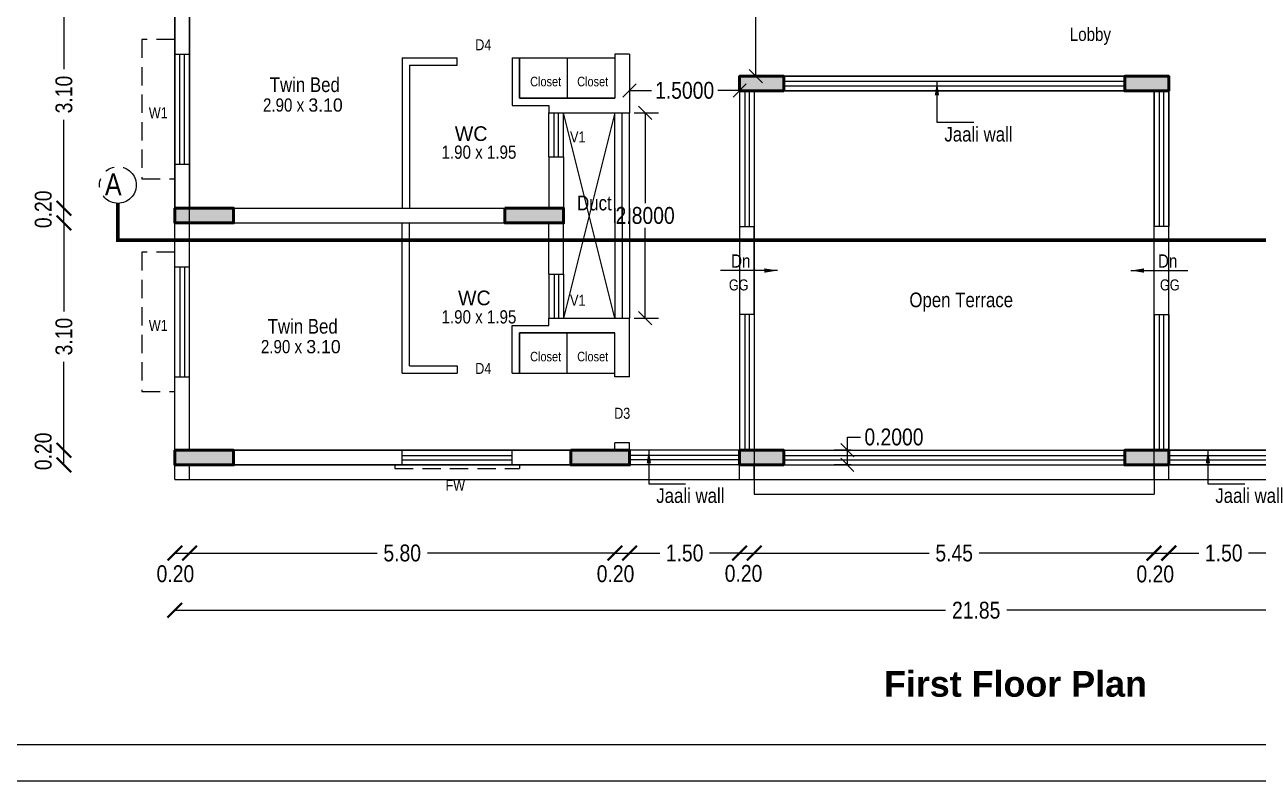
# Model space of a CAD drawing. Header units: metres. Extents: x -488 to 19274, y 1106 to 2071.
# Drawn here: x 19117.45 to 19134.27, y 1106.44 to 1116.76 of the extents above; entities that cross this region are included whole.
import ezdxf

# ---------------------------------------------------------------- set-up
doc = ezdxf.new("R2010")
doc.units = ezdxf.units.M
doc.header["$MEASUREMENT"] = 0
doc.linetypes.add('HIDDEN', pattern=[0.375, 0.25, -0.125])
doc.linetypes.add('PHANTOM2', pattern=[1.25, 0.625, -0.125, 0.125, -0.125, 0.125, -0.125])
for name, color, linetype in [('0 @ 1 (2)', 7, 'Continuous'), ('BLK_1_FLR_1_BLT_UP_AREA', 17, 'Continuous'), ('BLK_1_FLR_1_CARPET_AREA', 17, 'Continuous'), ('BLK_1_FLR_1_REGULAR_ROOM_0', 117, 'Continuous'), ('WALL', 251, 'Continuous')]:
    doc.layers.add(name, color=color, linetype=linetype)
for name, color, linetype, lineweight in [('COL', 1, 'Continuous', 50), ('Hatch', 8, 'Continuous', 5), ('Joinery', 5, 'Continuous', 9), ('LOCATION_PLAN', 7, 'Continuous', 0), ('Railing', 10, 'Continuous', 13), ('Slab', 8, 'Continuous', 9)]:
    doc.layers.add(name, color=color, linetype=linetype, lineweight=lineweight)
doc.layers.add('DA-Furnitures', color=24, linetype='Continuous', lineweight=13, plot=False)
doc.styles.add('CODE', font='swissc.ttf', dxfattribs={"height": 0.25})
doc.styles.get("Standard").update_dxf_attribs({"font": 'swissc.ttf', "height": 0.23})
doc.dimstyles.new('OUTER', dxfattribs={"dimscale": 0, "dimtxt": 0.3, "dimasz": 0.18, "dimexe": 0.18, "dimexo": 0.0625, "dimgap": 0.09, "dimtad": 0, "dimzin": 0, "dimdsep": 46, "dimtxsty": 'CODE', "dimcen": 0.09, "dimse1": 1, "dimse2": 1, "dimclrd": 8, "dimclrt": 1, "dimadec": 0, "dimazin": 0, "dimtfac": 1, "dimtofl": 0, "dimtmove": 0, "dimatfit": 3, "dimfxl": 0, "dimtolj": 1, "dimtzin": 0, "dimarcsym": 0})
doc.dimstyles.get("Standard").update_dxf_attribs({"dimtxt": 1, "dimasz": 0.18, "dimexe": 0.18, "dimexo": 0.0625, "dimgap": 0.09, "dimtad": 0, "dimtih": 1, "dimtoh": 1, "dimdec": 4, "dimzin": 0, "dimdsep": 46, "dimtxsty": 'Standard', "dimcen": 0.09, "dimadec": 0, "dimazin": 0, "dimtfac": 1, "dimtdec": 4, "dimtofl": 0, "dimtmove": 0, "dimatfit": 3, "dimfxl": 0, "dimtolj": 1, "dimtzin": 0, "dimarcsym": 0})

# ---------------------------------------------------------------- blocks, each defined once
blk = doc.blocks.new('_OBLIQUE')
at = {"color": 0, "linetype": 'ByBlock'}
blk.add_line((-0.5, -0.5), (0.5, 0.5), dxfattribs=at)
blk = doc.blocks.new('*D187')
at = {"lineweight": -2}
for p, q in [((19125.763, 1115.554), (19126.092, 1115.554)), ((19125.912, 1115.554), (19125.912, 1114.322)), ((19125.912, 1112.754), (19125.912, 1113.986)), ((19125.763, 1112.754), (19126.092, 1112.754))]:
    blk.add_line(p, q, dxfattribs=at)
at = {"layer": 'Defpoints', "color": 0}
for p in [(19125.7, 1115.554), (19125.7, 1112.754), (19125.912, 1112.754)]:
    blk.add_point(p, dxfattribs=at)
at = {"lineweight": -2, "xscale": 0.18, "yscale": 0.18, "zscale": 0.18}
for p, rotation in [((19125.912, 1115.554), 90), ((19125.912, 1112.754), 270)]:
    blk.add_blockref('_OBLIQUE', p, dxfattribs=dict(at, rotation=rotation))
at = {"insert": (19125.912, 1114.154), "char_height": 0.23, "attachment_point": 5}
blk.add_mtext('\\A1;2.8000', dxfattribs=at)
blk = doc.blocks.new('*D188')
at = {"lineweight": -2}
for p, q in [((19125.7, 1115.992), (19125.7, 1115.68)), ((19127.2, 1115.992), (19127.2, 1115.68)), ((19125.7, 1115.86), (19126, 1115.86)), ((19127.2, 1115.86), (19126.901, 1115.86))]:
    blk.add_line(p, q, dxfattribs=at)
at = {"layer": 'Defpoints', "color": 0}
for p in [(19125.7, 1116.054), (19127.2, 1116.054), (19125.7, 1115.86)]:
    blk.add_point(p, dxfattribs=at)
at = {"lineweight": -2, "xscale": 0.18, "yscale": 0.18, "zscale": 0.18, "rotation": 180}
blk.add_blockref('_OBLIQUE', (19125.7, 1115.86), dxfattribs=at)
at = {"lineweight": -2, "xscale": 0.18, "yscale": 0.18, "zscale": 0.18}
blk.add_blockref('_OBLIQUE', (19127.2, 1115.86), dxfattribs=at)
at = {"insert": (19126.45, 1115.86), "char_height": 0.23, "attachment_point": 5}
blk.add_mtext('\\A1;1.5000', dxfattribs=at)
blk = doc.blocks.new('*D264')
at = {"lineweight": -2}
for p, q in [((19128.669, 1110.954), (19128.669, 1111.134)), ((19128.669, 1111.134), (19128.849, 1111.134)), ((19128.719, 1110.954), (19128.489, 1110.954)), ((19128.669, 1110.754), (19128.669, 1110.954)), ((19128.719, 1110.754), (19128.489, 1110.754))]:
    blk.add_line(p, q, dxfattribs=at)
at = {"layer": 'Defpoints', "color": 0}
for p in [(19128.669, 1110.954), (19128.781, 1110.954), (19128.781, 1110.754)]:
    blk.add_point(p, dxfattribs=at)
at = {"lineweight": -2, "xscale": 0.18, "yscale": 0.18, "zscale": 0.18}
for p, rotation in [((19128.669, 1110.954), 90), ((19128.669, 1110.754), 270)]:
    blk.add_blockref('_OBLIQUE', p, dxfattribs=dict(at, rotation=rotation))
at = {"insert": (19129.304, 1111.134), "char_height": 0.23, "attachment_point": 5}
blk.add_mtext('\\A1;0.2000', dxfattribs=at)
blk = doc.blocks.new('*D265')
at = {"lineweight": -2}
for p, q in [((19128.123, 1118.054), (19127.24, 1118.054)), ((19127.42, 1118.054), (19127.42, 1117.222)), ((19127.42, 1116.054), (19127.42, 1116.886)), ((19127.297, 1116.054), (19127.6, 1116.054))]:
    blk.add_line(p, q, dxfattribs=at)
at = {"layer": 'Defpoints', "color": 0}
for p in [(19127.42, 1118.054), (19128.185, 1118.054), (19127.234, 1116.054)]:
    blk.add_point(p, dxfattribs=at)
at = {"lineweight": -2, "xscale": 0.18, "yscale": 0.18, "zscale": 0.18}
for p, rotation in [((19127.42, 1118.054), 90), ((19127.42, 1116.054), 270)]:
    blk.add_blockref('_OBLIQUE', p, dxfattribs=dict(at, rotation=rotation))
at = {"insert": (19127.42, 1117.054), "char_height": 0.23, "attachment_point": 5}
blk.add_mtext('\\A1;2.0000', dxfattribs=at)
blk = doc.blocks.new('zw$3395')
at = {"layer": 'Hatch'}
h = blk.add_hatch(color=256, dxfattribs=at)
h.dxf.hatch_style = 1
h.paths.add_polyline_path([(15.05, 12.675), (15.05, 11.475), (15.25, 11.475), (15.25, 12.675)])
h.paths.add_polyline_path([(21.65, 12.661), (21.65, 11.461), (21.85, 11.461), (21.85, 12.661)])
h.paths.add_polyline_path([(15.05, 8.5), (15.05, 7.3), (15.25, 7.3), (15.25, 8.5)])
h.paths.add_polyline_path([(21.65, 8.5), (21.65, 7.3), (21.85, 7.3), (21.85, 8.5)])
h.paths.add_polyline_path([(15.05, 4.675), (15.05, 3.475), (15.25, 3.475), (15.25, 4.675)])
h.paths.add_polyline_path([(21.65, 4.675), (21.65, 3.475), (21.85, 3.475), (21.85, 4.675)])
h.paths.add_polyline_path([(0, 3.5), (0, 3.3), (0.8, 3.3), (0.8, 3.5)])
h.paths.add_polyline_path([(4.5, 3.5), (4.5, 3.3), (5.3, 3.3), (5.3, 3.5)])
h.paths.add_polyline_path([(15.05, 16.5), (15.05, 16.3), (15.85, 16.3), (15.85, 16.5)])
h.paths.add_polyline_path([(0, 0.2), (0, 0), (0.8, 0), (0.8, 0.2)])
h.paths.add_polyline_path([(5.4, 0.2), (5.4, 0), (6.2, 0), (6.2, 0.2)])
h.paths.add_polyline_path([(0, 6.8), (0, 6.6), (0.8, 6.6), (0.8, 6.8)])
h.paths.add_polyline_path([(5.4, 6.8), (5.4, 6.6), (6.2, 6.6), (6.2, 6.8)])
h.paths.add_polyline_path([(21.05, 16.5), (21.05, 16.3), (21.85, 16.3), (21.85, 16.5)])
h.paths.add_polyline_path([(13.35, 12.1), (13.35, 12.9), (13.55, 12.9), (13.55, 12.1)])
h.paths.add_polyline_path([(4.5, 9.8), (4.5, 10), (5.3, 10), (5.3, 9.8)])
h.paths.add_polyline_path([(0, 10), (0, 9.8), (0.8, 9.8), (0.8, 10)])
h.paths.add_polyline_path([(13.35, 7.3), (13.35, 8.1), (13.55, 8.1), (13.55, 7.3)])
h.paths.add_polyline_path([(15.05, 0.2), (15.05, 0), (15.85, 0), (15.85, 0.2)])
h.paths.add_polyline_path([(21.05, 0.2), (21.05, 0), (21.85, 0), (21.85, 0.2)])
h.paths.add_polyline_path([(7.7, 5.1), (7.7, 5.3), (8.3, 5.3), (8.3, 5.1)])
h.paths.add_polyline_path([(7.7, 7.5), (7.7, 7.3), (8.3, 7.3), (8.3, 7.5)])
h.paths.add_polyline_path([(7.7, 10), (7.7, 10.2), (8.3, 10.2), (8.3, 10)])
h.paths.add_polyline_path([(10.15, 7.3), (10.15, 7.9), (10.35, 7.9), (10.35, 7.3)])
h.paths.add_polyline_path([(7.7, 0), (7.7, 0.2), (8.3, 0.2), (8.3, 0)])
h.paths.add_polyline_path([(3.1, 13.3), (3.1, 13.1), (3.7, 13.1), (3.7, 13.3)])
h.paths.add_polyline_path([(0, 13.1), (0, 13.3), (0.6, 13.3), (0.6, 13.1)])
h.paths.add_polyline_path([(5.6, 13.1), (5.6, 13.3), (6.2, 13.3), (6.2, 13.1)])
h.paths.add_polyline_path([(10.15, 10.2), (10.15, 9.6), (10.35, 9.6), (10.35, 10.2)])
h.paths.add_polyline_path([(7.7, 12.7), (7.7, 12.9), (8.3, 12.9), (8.3, 12.7)])
h.paths.add_polyline_path([(10.15, 12.3), (10.15, 12.9), (10.35, 12.9), (10.35, 12.3)])
h.paths.add_polyline_path([(12.95, 5.3), (12.95, 5.1), (13.55, 5.1), (13.55, 5.3)])
h.paths.add_polyline_path([(7.7, 16.3), (7.7, 16.5), (8.3, 16.5), (8.3, 16.3)])
h.paths.add_polyline_path([(9.75, 16.3), (9.75, 16.5), (10.35, 16.5), (10.35, 16.3)])
h.paths.add_polyline_path([(3.1, 16.3), (3.1, 16.5), (3.7, 16.5), (3.7, 16.3)])
h.paths.add_polyline_path([(0, 16.3), (0, 16.5), (0.6, 16.5), (0.6, 16.3)])
h.paths.add_polyline_path([(12.95, 16.3), (12.95, 16.5), (13.55, 16.5), (13.55, 16.3)])
h.paths.add_polyline_path([(12.95, 0), (12.95, 0.2), (13.55, 0.2), (13.55, 0)])
at = {"layer": 'COL'}
for points in [[(8.3, 5.1), (7.7, 5.1), (7.7, 5.3), (8.3, 5.3)], [(13.55, 5.1), (12.95, 5.1), (12.95, 5.3), (13.55, 5.3)], [(0, 3.5), (0.8, 3.5), (0.8, 3.3), (0, 3.3)], [(4.5, 3.5), (5.3, 3.5), (5.3, 3.3), (4.5, 3.3)], [(0, 0.2), (0.8, 0.2), (0.8, 0), (0, 0)], [(5.4, 0.2), (6.2, 0.2), (6.2, 0), (5.4, 0)], [(8.3, 0), (7.7, 0), (7.7, 0.2), (8.3, 0.2)], [(13.55, 0), (12.95, 0), (12.95, 0.2), (13.55, 0.2)]]:
    blk.add_lwpolyline(points, close=True, dxfattribs=at)
blk = doc.blocks.new('_ArchTick')
at = {"const_width": 0.15}
blk.add_lwpolyline([(-0.5, -0.5), (0.5, 0.5)], dxfattribs=at)
blk = doc.blocks.new('*D323')
at = {"lineweight": -2}
for p, q in [((19119.7, 1109.552), (19122.257, 1109.552)), ((19125.5, 1109.552), (19122.944, 1109.552))]:
    blk.add_line(p, q, dxfattribs=at)
at = {"layer": 'Defpoints', "color": 0}
for p in [(19119.7, 1110.954), (19125.5, 1110.954), (19125.5, 1109.552)]:
    blk.add_point(p, dxfattribs=at)
at = {"lineweight": -2, "xscale": 0.2, "yscale": 0.2, "zscale": 0.2}
for p, rotation in [((19119.7, 1109.552), 179.9999999998697), ((19125.5, 1109.552), 359.9999999998697)]:
    blk.add_blockref('_ArchTick', p, dxfattribs=dict(at, rotation=rotation))
at = {"insert": (19122.6, 1109.552), "char_height": 0.23, "attachment_point": 5}
blk.add_mtext('\\A1;5.80', dxfattribs=at)
blk = doc.blocks.new('*D324')
at = {"lineweight": -2}
blk.add_line((19125.5, 1109.552), (19125.7, 1109.552), dxfattribs=at)
at = {"layer": 'Defpoints', "color": 0}
for p in [(19125.5, 1110.954), (19125.7, 1110.954), (19125.7, 1109.552)]:
    blk.add_point(p, dxfattribs=at)
at = {"lineweight": -2, "xscale": 0.2, "yscale": 0.2, "zscale": 0.2}
for p, rotation in [((19125.5, 1109.552), 179.9999999998697), ((19125.7, 1109.552), 359.9999999998697)]:
    blk.add_blockref('_ArchTick', p, dxfattribs=dict(at, rotation=rotation))
at = {"insert": (19125.508, 1109.269), "char_height": 0.23, "attachment_point": 5}
blk.add_mtext('\\A1;0.20', dxfattribs=at)
blk = doc.blocks.new('*D325')
at = {"lineweight": -2}
for p, q in [((19125.7, 1109.552), (19126.112, 1109.552)), ((19127.2, 1109.552), (19126.789, 1109.552))]:
    blk.add_line(p, q, dxfattribs=at)
at = {"layer": 'Defpoints', "color": 0}
for p in [(19125.7, 1110.954), (19127.2, 1110.954), (19127.2, 1109.552)]:
    blk.add_point(p, dxfattribs=at)
at = {"lineweight": -2, "xscale": 0.2, "yscale": 0.2, "zscale": 0.2}
for p, rotation in [((19125.7, 1109.552), 179.9999999998697), ((19127.2, 1109.552), 359.9999999998697)]:
    blk.add_blockref('_ArchTick', p, dxfattribs=dict(at, rotation=rotation))
at = {"insert": (19126.45, 1109.552), "char_height": 0.23, "attachment_point": 5}
blk.add_mtext('\\A1;1.50', dxfattribs=at)
blk = doc.blocks.new('*D326')
at = {"lineweight": -2}
blk.add_line((19127.2, 1109.552), (19127.4, 1109.552), dxfattribs=at)
at = {"layer": 'Defpoints', "color": 0}
for p in [(19127.2, 1110.954), (19127.4, 1110.954), (19127.4, 1109.552)]:
    blk.add_point(p, dxfattribs=at)
at = {"lineweight": -2, "xscale": 0.2, "yscale": 0.2, "zscale": 0.2}
for p, rotation in [((19127.2, 1109.552), 179.9999999998697), ((19127.4, 1109.552), 359.9999999998697)]:
    blk.add_blockref('_ArchTick', p, dxfattribs=dict(at, rotation=rotation))
at = {"insert": (19127.253, 1109.274), "char_height": 0.23, "attachment_point": 5}
blk.add_mtext('\\A1;0.20', dxfattribs=at)
blk = doc.blocks.new('*D327')
at = {"lineweight": -2}
for p, q in [((19127.4, 1109.552), (19129.783, 1109.552)), ((19132.85, 1109.552), (19130.467, 1109.552))]:
    blk.add_line(p, q, dxfattribs=at)
at = {"layer": 'Defpoints', "color": 0}
for p in [(19127.4, 1110.954), (19132.85, 1110.954), (19132.85, 1109.552)]:
    blk.add_point(p, dxfattribs=at)
at = {"lineweight": -2, "xscale": 0.2, "yscale": 0.2, "zscale": 0.2}
for p, rotation in [((19127.4, 1109.552), 179.9999999998697), ((19132.85, 1109.552), 359.9999999998697)]:
    blk.add_blockref('_ArchTick', p, dxfattribs=dict(at, rotation=rotation))
at = {"insert": (19130.125, 1109.552), "char_height": 0.23, "attachment_point": 5}
blk.add_mtext('\\A1;5.45', dxfattribs=at)
blk = doc.blocks.new('*D328')
at = {"lineweight": -2}
blk.add_line((19132.85, 1109.552), (19133.05, 1109.552), dxfattribs=at)
at = {"layer": 'Defpoints', "color": 0}
for p in [(19132.85, 1110.954), (19133.05, 1110.954), (19133.05, 1109.552)]:
    blk.add_point(p, dxfattribs=at)
at = {"lineweight": -2, "xscale": 0.2, "yscale": 0.2, "zscale": 0.2}
for p, rotation in [((19132.85, 1109.552), 179.9999999998697), ((19133.05, 1109.552), 359.9999999998697)]:
    blk.add_blockref('_ArchTick', p, dxfattribs=dict(at, rotation=rotation))
at = {"insert": (19132.866, 1109.266), "char_height": 0.23, "attachment_point": 5}
blk.add_mtext('\\A1;0.20', dxfattribs=at)
blk = doc.blocks.new('*D329')
at = {"lineweight": -2}
for p, q in [((19133.05, 1109.552), (19133.462, 1109.552)), ((19134.55, 1109.552), (19134.139, 1109.552))]:
    blk.add_line(p, q, dxfattribs=at)
at = {"layer": 'Defpoints', "color": 0}
for p in [(19133.05, 1110.954), (19134.55, 1110.954), (19134.55, 1109.552)]:
    blk.add_point(p, dxfattribs=at)
at = {"lineweight": -2, "xscale": 0.2, "yscale": 0.2, "zscale": 0.2}
for p, rotation in [((19133.05, 1109.552), 179.9999999998697), ((19134.55, 1109.552), 359.9999999998697)]:
    blk.add_blockref('_ArchTick', p, dxfattribs=dict(at, rotation=rotation))
at = {"insert": (19133.8, 1109.552), "char_height": 0.23, "attachment_point": 5}
blk.add_mtext('\\A1;1.50', dxfattribs=at)
blk = doc.blocks.new('*D333')
at = {"lineweight": -2}
blk.add_line((19119.5, 1109.552), (19119.7, 1109.552), dxfattribs=at)
at = {"layer": 'Defpoints', "color": 0}
for p in [(19119.5, 1110.954), (19119.7, 1110.954), (19119.7, 1109.552)]:
    blk.add_point(p, dxfattribs=at)
at = {"lineweight": -2, "xscale": 0.2, "yscale": 0.2, "zscale": 0.2}
for p, rotation in [((19119.5, 1109.552), 179.9999999998697), ((19119.7, 1109.552), 359.9999999998697)]:
    blk.add_blockref('_ArchTick', p, dxfattribs=dict(at, rotation=rotation))
at = {"insert": (19119.508, 1109.269), "char_height": 0.23, "attachment_point": 5}
blk.add_mtext('\\A1;0.20', dxfattribs=at)
blk = doc.blocks.new('*D334')
at = {"lineweight": -2}
for p, q in [((19119.5, 1108.772), (19130.008, 1108.772)), ((19141.35, 1108.772), (19130.843, 1108.772))]:
    blk.add_line(p, q, dxfattribs=at)
at = {"layer": 'Defpoints', "color": 0}
for p in [(19119.5, 1110.754), (19141.35, 1110.754), (19141.35, 1108.772)]:
    blk.add_point(p, dxfattribs=at)
at = {"lineweight": -2, "xscale": 0.2, "yscale": 0.2, "zscale": 0.2, "rotation": 180}
blk.add_blockref('_ArchTick', (19119.5, 1108.772), dxfattribs=at)
at = {"lineweight": -2, "xscale": 0.2, "yscale": 0.2, "zscale": 0.2}
blk.add_blockref('_ArchTick', (19141.35, 1108.772), dxfattribs=at)
at = {"insert": (19130.425, 1108.772), "char_height": 0.23, "attachment_point": 5}
blk.add_mtext('\\A1;21.85', dxfattribs=at)
blk = doc.blocks.new('*D335')
at = {"lineweight": -2}
for p, q in [((19117.989, 1114.054), (19117.989, 1112.848)), ((19117.989, 1110.954), (19117.989, 1112.161))]:
    blk.add_line(p, q, dxfattribs=at)
at = {"layer": 'Defpoints', "color": 0}
for p in [(19117.989, 1114.054), (19119.7, 1114.054), (19119.7, 1110.954)]:
    blk.add_point(p, dxfattribs=at)
at = {"lineweight": -2, "xscale": 0.2, "yscale": 0.2, "zscale": 0.2}
for p, rotation in [((19117.989, 1114.054), 90), ((19117.989, 1110.954), 270)]:
    blk.add_blockref('_ArchTick', p, dxfattribs=dict(at, rotation=rotation))
at = {"insert": (19117.989, 1112.504), "char_height": 0.23, "attachment_point": 5, "rotation": 90}
blk.add_mtext('\\A1;3.10', dxfattribs=at)
blk = doc.blocks.new('*D336')
at = {"lineweight": -2}
blk.add_line((19117.989, 1114.054), (19117.989, 1114.254), dxfattribs=at)
at = {"layer": 'Defpoints', "color": 0}
for p in [(19117.989, 1114.254), (19119.7, 1114.254), (19119.7, 1114.054)]:
    blk.add_point(p, dxfattribs=at)
at = {"lineweight": -2, "xscale": 0.2, "yscale": 0.2, "zscale": 0.2}
for p, rotation in [((19117.989, 1114.254), 90), ((19117.989, 1114.054), 270)]:
    blk.add_blockref('_ArchTick', p, dxfattribs=dict(at, rotation=rotation))
at = {"insert": (19117.707, 1114.239), "char_height": 0.23, "attachment_point": 5, "rotation": 90}
blk.add_mtext('\\A1;0.20', dxfattribs=at)
blk = doc.blocks.new('*D337')
at = {"lineweight": -2}
for p, q in [((19117.989, 1117.354), (19117.989, 1116.148)), ((19117.989, 1114.254), (19117.989, 1115.461))]:
    blk.add_line(p, q, dxfattribs=at)
at = {"layer": 'Defpoints', "color": 0}
for p in [(19117.989, 1117.354), (19119.7, 1117.354), (19119.7, 1114.254)]:
    blk.add_point(p, dxfattribs=at)
at = {"lineweight": -2, "xscale": 0.2, "yscale": 0.2, "zscale": 0.2}
for p, rotation in [((19117.989, 1117.354), 90), ((19117.989, 1114.254), 270)]:
    blk.add_blockref('_ArchTick', p, dxfattribs=dict(at, rotation=rotation))
at = {"insert": (19117.989, 1115.804), "char_height": 0.23, "attachment_point": 5, "rotation": 90}
blk.add_mtext('\\A1;3.10', dxfattribs=at)
blk = doc.blocks.new('*D345')
at = {"lineweight": -2}
blk.add_line((19117.989, 1110.754), (19117.989, 1110.954), dxfattribs=at)
at = {"layer": 'Defpoints', "color": 0}
for p in [(19117.989, 1110.954), (19119.7, 1110.954), (19119.7, 1110.754)]:
    blk.add_point(p, dxfattribs=at)
at = {"lineweight": -2, "xscale": 0.2, "yscale": 0.2, "zscale": 0.2}
for p, rotation in [((19117.989, 1110.954), 90), ((19117.989, 1110.754), 270)]:
    blk.add_blockref('_ArchTick', p, dxfattribs=dict(at, rotation=rotation))
at = {"insert": (19117.707, 1110.939), "char_height": 0.23, "attachment_point": 5, "rotation": 90}
blk.add_mtext('\\A1;0.20', dxfattribs=at)
blk = doc.blocks.new('*D346')
at = {"lineweight": -2}
for p, q in [((19116.958, 1127.254), (19116.958, 1119.419)), ((19116.958, 1110.754), (19116.958, 1118.59))]:
    blk.add_line(p, q, dxfattribs=at)
at = {"layer": 'Defpoints', "color": 0}
for p in [(19119.5, 1127.254), (19116.958, 1110.754), (19119.5, 1110.754)]:
    blk.add_point(p, dxfattribs=at)
at = {"lineweight": -2, "xscale": 0.2, "yscale": 0.2, "zscale": 0.2}
for p, rotation in [((19116.958, 1127.254), 90), ((19116.958, 1110.754), 270)]:
    blk.add_blockref('_ArchTick', p, dxfattribs=dict(at, rotation=rotation))
at = {"insert": (19116.958, 1119.004), "char_height": 0.23, "attachment_point": 5, "rotation": 90}
blk.add_mtext('\\A1;16.50', dxfattribs=at)

msp = doc.modelspace()

# ---------------------------------------------------------------- linework, layer by layer
at = {"linetype": 'HIDDEN'}
for p, q in [((19119.05036, 1116.55427), (19119.05036, 1114.65427)), ((19119.50036, 1116.55427), (19119.05036, 1116.55427)), ((19119.05036, 1114.65427), (19119.50036, 1114.65427)), ((19119.05036, 1113.65427), (19119.05036, 1111.75427)), ((19119.50036, 1113.65427), (19119.05036, 1113.65427)), ((19119.05036, 1111.75427), (19119.50036, 1111.75427)), ((19122.50036, 1110.75427), (19122.50036, 1110.70427)), ((19122.50036, 1110.70427), (19124.20036, 1110.70427)), ((19124.20036, 1110.75427), (19124.20036, 1110.70427))]:
    msp.add_line(p, q, dxfattribs=at)
for p, q in [((19127.20036, 1116.05427), (19127.80036, 1116.05427)), ((19127.20036, 1115.85427), (19127.20036, 1116.05427)), ((19127.80036, 1116.05427), (19132.45036, 1116.05427)), ((19127.80036, 1116.05427), (19127.80036, 1115.85427)), ((19132.45036, 1116.05427), (19133.05036, 1116.05427)), ((19132.45036, 1115.85427), (19132.45036, 1116.05427)), ((19133.05036, 1116.05427), (19133.05036, 1115.85427)), ((19127.80036, 1115.98427), (19132.45036, 1115.98427)), ((19127.80036, 1115.92427), (19132.45036, 1115.92427)), ((19127.20036, 1115.85427), (19127.20036, 1114.00427)), ((19127.80036, 1115.85427), (19127.20036, 1115.85427)), ((19127.27035, 1115.85427), (19127.27035, 1114.00427)), ((19127.33036, 1115.85427), (19127.33036, 1114.00427)), ((19127.40036, 1115.85427), (19127.40036, 1114.00427)), ((19127.80036, 1115.85427), (19132.45036, 1115.85427)), ((19133.05036, 1115.85427), (19132.45036, 1115.85427)), ((19132.85036, 1115.85427), (19132.85036, 1114.00427)), ((19132.92035, 1115.85427), (19132.92035, 1114.00427)), ((19132.98036, 1115.85427), (19132.98036, 1114.00427)), ((19133.05036, 1115.85427), (19133.05036, 1114.00427)), ((19125.50036, 1115.55427), (19124.80036, 1112.75427)), ((19125.50036, 1112.75427), (19124.80036, 1115.55427)), ((19119.50036, 1113.45427), (19119.50036, 1114.25427)), ((19119.50036, 1114.25427), (19124.80036, 1114.25427)), ((19124.80036, 1113.35427), (19124.80036, 1114.25427)), ((19125.50036, 1114.25427), (19125.50036, 1112.75427)), ((19125.60036, 1114.25427), (19125.60036, 1112.75427)), ((19125.70036, 1114.25427), (19125.70036, 1112.75427)), ((19119.70036, 1113.45427), (19119.70036, 1114.05427)), ((19119.70036, 1114.05427), (19122.60036, 1114.05427)), ((19122.60036, 1112.00427), (19122.60036, 1114.05427)), ((19122.70036, 1112.10427), (19122.70036, 1114.05427)), ((19122.70036, 1114.05427), (19124.60036, 1114.05427)), ((19124.60036, 1113.35427), (19124.60036, 1114.05427)), ((19127.20036, 1114.00427), (19127.40036, 1114.00427)), ((19127.40036, 1112.80427), (19127.40036, 1114.00427)), ((19132.85036, 1112.80427), (19132.85036, 1114.00427)), ((19133.05036, 1114.00427), (19132.85036, 1114.00427)), ((19119.50036, 1111.95427), (19119.50036, 1113.45427)), ((19119.50036, 1113.45427), (19119.70036, 1113.45427)), ((19119.57036, 1113.45427), (19119.57036, 1111.95427)), ((19119.63036, 1113.45427), (19119.63036, 1111.95427)), ((19119.70036, 1111.95427), (19119.70036, 1113.45427)), ((19124.60036, 1113.35427), (19124.60036, 1112.75427)), ((19124.60036, 1113.35427), (19124.80036, 1113.35427)), ((19124.67036, 1113.35427), (19124.67036, 1112.75427)), ((19124.73036, 1113.35427), (19124.73036, 1112.75427)), ((19124.80036, 1113.35427), (19124.80036, 1112.75427)), ((19124.60036, 1112.75427), (19125.70036, 1112.75427)), ((19124.60036, 1112.65427), (19124.60036, 1112.75427)), ((19125.70036, 1111.95427), (19125.70036, 1112.75427)), ((19127.20037, 1112.80427), (19127.20036, 1110.95426)), ((19127.40037, 1112.80427), (19127.20037, 1112.80427)), ((19127.27036, 1112.80427), (19127.27035, 1110.95427)), ((19127.33037, 1112.80427), (19127.33037, 1110.95427)), ((19127.40038, 1112.80427), (19127.40036, 1110.95426)), ((19132.85035, 1112.80427), (19133.05034, 1112.80427)), ((19132.85035, 1112.80427), (19132.85036, 1110.95426)), ((19132.92034, 1112.80427), (19132.92034, 1110.95427)), ((19132.98035, 1112.80427), (19132.98036, 1110.95427)), ((19133.05035, 1112.80427), (19133.05036, 1110.95426)), ((19124.10036, 1112.00427), (19124.10036, 1112.65427)), ((19124.10036, 1112.65427), (19124.60036, 1112.65427)), ((19124.20036, 1112.00427), (19124.20036, 1112.55427)), ((19124.20036, 1112.55427), (19125.50036, 1112.55427)), ((19124.85036, 1112.00427), (19124.85036, 1112.55427)), ((19125.50036, 1111.95427), (19125.50036, 1112.55427)), ((19122.60036, 1112.00427), (19123.35036, 1112.00427)), ((19122.70036, 1112.10427), (19123.35036, 1112.10427)), ((19123.35036, 1112.10427), (19123.35036, 1112.00427)), ((19124.10036, 1112.00427), (19124.20036, 1112.00427)), ((19119.50036, 1111.95427), (19119.70036, 1111.95427)), ((19119.50036, 1110.75427), (19119.50036, 1111.95427)), ((19119.70036, 1110.95427), (19119.70036, 1111.95427)), ((19125.70036, 1111.95427), (19125.50036, 1111.95427)), ((19125.70036, 1111.05427), (19125.50036, 1111.05427)), ((19125.50036, 1110.95427), (19125.50036, 1111.05427)), ((19125.70036, 1110.75427), (19125.70036, 1111.05427)), ((19119.70036, 1110.95427), (19122.60036, 1110.95427)), ((19122.60036, 1110.95427), (19124.10036, 1110.95427)), ((19122.60036, 1110.75427), (19122.60036, 1110.95427)), ((19122.60036, 1110.88427), (19124.10036, 1110.88427)), ((19122.60036, 1110.82427), (19124.10036, 1110.82427)), ((19124.10036, 1110.95427), (19125.50036, 1110.95427)), ((19124.10036, 1110.75427), (19124.10036, 1110.95427)), ((19127.20036, 1110.95426), (19125.70036, 1110.95427)), ((19127.20036, 1110.88427), (19125.70036, 1110.88427)), ((19127.20036, 1110.82427), (19125.70036, 1110.82427)), ((19127.20036, 1110.95426), (19127.80036, 1110.95426)), ((19127.20036, 1110.75427), (19127.20036, 1110.95426)), ((19127.80036, 1110.95427), (19132.45036, 1110.95427)), ((19127.80036, 1110.95426), (19127.80036, 1110.75427)), ((19127.80036, 1110.88428), (19132.45036, 1110.88428)), ((19127.80036, 1110.82427), (19132.45036, 1110.82427)), ((19132.45036, 1110.95426), (19133.05036, 1110.95426)), ((19132.45036, 1110.75427), (19132.45036, 1110.95426)), ((19133.05036, 1110.95426), (19134.55036, 1110.95427)), ((19133.05036, 1110.95426), (19133.05036, 1110.75427)), ((19133.05036, 1110.88427), (19134.55036, 1110.88427)), ((19133.05036, 1110.82427), (19134.55036, 1110.82427)), ((19119.50036, 1110.55427), (19119.50036, 1110.75427)), ((19119.50036, 1110.75427), (19122.60036, 1110.75427)), ((19119.70036, 1110.55427), (19119.70036, 1110.75427)), ((19122.60036, 1110.75427), (19124.10036, 1110.75427)), ((19124.10036, 1110.75427), (19125.70036, 1110.75427)), ((19127.20036, 1110.75427), (19125.70036, 1110.75427)), ((19127.20036, 1110.55427), (19127.20036, 1110.75427)), ((19127.80036, 1110.75427), (19127.20036, 1110.75427)), ((19127.40036, 1110.75427), (19127.40036, 1110.35427)), ((19127.40036, 1110.55427), (19127.40036, 1110.75427)), ((19127.80036, 1110.75427), (19132.45036, 1110.75427)), ((19133.05036, 1110.75427), (19132.45036, 1110.75427)), ((19132.85036, 1110.75427), (19132.85036, 1110.35427)), ((19132.85036, 1110.55427), (19132.85036, 1110.75427)), ((19133.05036, 1110.55427), (19133.05036, 1110.75427)), ((19133.05036, 1110.75427), (19134.55036, 1110.75427)), ((19119.50036, 1110.55427), (19119.70036, 1110.55427)), ((19127.20036, 1110.55427), (19127.40036, 1110.55427)), ((19132.85036, 1110.55427), (19133.05036, 1110.55427)), ((19127.40036, 1110.35427), (19132.85036, 1110.35427))]:
    msp.add_line(p, q)
at = {"linetype": 'ByBlock'}
for p, q in [((19119.70036, 1110.55427), (19127.20036, 1110.55427)), ((19127.40036, 1110.55427), (19132.85036, 1110.55427)), ((19133.05036, 1110.55427), (19141.15036, 1110.55427))]:
    msp.add_line(p, q, dxfattribs=at)
msp.add_lwpolyline([(19087.0003, 1106.44003), (19087.0003, 1181.70198), (19231.41611, 1181.70198), (19231.41611, 1106.44003), (19087.0003, 1106.44003)])
at = {"linetype": 'PHANTOM2', "const_width": 0.05}
msp.add_lwpolyline([(19142.12192, 1114.32061), (19142.12192, 1113.82061), (19118.72399, 1113.82061), (19118.72399, 1114.32061)], dxfattribs=at)
msp.add_lwpolyline([(19124.20036, 1112.00427), (19125.50036, 1112.00427), (19125.50036, 1112.55427), (19124.20036, 1112.55427)], close=True)
at = {"linetype": 'PHANTOM2'}
msp.add_circle((19118.72399, 1114.57061), 0.25, dxfattribs=at)
at = {"layer": 'BLK_1_FLR_1_BLT_UP_AREA', "color": 17}
msp.add_lwpolyline([(19141.35036, 1110.75427), (19132.85036, 1110.75427), (19132.85036, 1115.85427), (19127.40036, 1115.85427), (19127.40036, 1110.75427), (19119.50036, 1110.75427), (19119.50036, 1127.25427), (19141.35036, 1127.25427)], close=True, dxfattribs=at)
at = {"layer": 'BLK_1_FLR_1_CARPET_AREA', "color": 17}
msp.add_lwpolyline([(19141.15035, 1127.05427), (19141.15035, 1110.95427), (19133.05036, 1110.95427), (19133.05036, 1116.05427), (19127.20036, 1116.05427), (19127.20036, 1110.95426), (19119.70036, 1110.95426), (19119.70036, 1123.85427), (19125.70036, 1123.85427), (19125.70036, 1127.05427), (19127.20036, 1127.05427), (19127.20036, 1118.05427), (19133.05036, 1118.05427), (19133.05036, 1127.05427), (19141.15036, 1127.05427)], close=True, dxfattribs=at)
at = {"layer": 'BLK_1_FLR_1_REGULAR_ROOM_0', "color": 2}
msp.add_lwpolyline([(19141.15035, 1127.05427), (19141.15035, 1110.95427), (19133.05036, 1110.95427), (19133.05036, 1116.05427), (19127.20036, 1116.05427), (19127.20036, 1110.95426), (19119.70036, 1110.95426), (19119.70036, 1123.85427), (19125.70036, 1123.85427), (19125.70036, 1127.05427), (19127.20036, 1127.05427), (19127.20036, 1118.05427), (19133.05036, 1118.05427), (19133.05036, 1127.05427), (19141.15036, 1127.05427)], close=True, dxfattribs=at)
at = {"layer": 'DA-Furnitures'}
msp.add_line((19124.85036, 1116.30427), (19124.85036, 1115.75427), dxfattribs=at)
msp.add_lwpolyline([(19124.20036, 1116.30427), (19125.50036, 1116.30427), (19125.50036, 1115.75427), (19124.20036, 1115.75427)], close=True, dxfattribs=at)
at = {"layer": 'Joinery'}
for p, q in [((19119.50036, 1116.35427), (19119.50036, 1114.85427)), ((19119.57036, 1114.85427), (19119.57036, 1116.35427)), ((19119.63036, 1114.85427), (19119.63036, 1116.35427)), ((19119.70036, 1116.35427), (19119.70036, 1114.85427)), ((19124.60036, 1114.95427), (19124.60036, 1115.55427)), ((19124.67036, 1114.95427), (19124.67036, 1115.55427)), ((19124.73036, 1114.95427), (19124.73036, 1115.55427)), ((19124.80036, 1114.95427), (19124.80036, 1115.55427))]:
    msp.add_line(p, q, dxfattribs=at)
at = {"layer": 'LOCATION_PLAN', "color": 7, "lineweight": -2}
msp.add_lwpolyline([(19230.91869, 1181.52553), (19230.91869, 1106.93744), (19087.49771, 1106.93744), (19087.49771, 1181.20457), (19218.48338, 1181.20457)], dxfattribs=at)
at = {"layer": 'Railing'}
for p, q in [((19125.60036, 1114.05427), (19125.60036, 1115.55427)), ((19125.70036, 1114.05427), (19125.70036, 1115.55427))]:
    msp.add_line(p, q, dxfattribs=at)
at = {"layer": 'Slab'}
msp.add_line((19125.50036, 1114.05427), (19125.50036, 1115.55427), dxfattribs=at)
at = {"layer": 'WALL'}
for p, q in [((19119.50036, 1117.45427), (19119.50036, 1116.35427)), ((19119.70036, 1117.35427), (19119.70036, 1116.35427)), ((19119.50036, 1116.35427), (19119.70036, 1116.35427)), ((19122.60036, 1116.30427), (19122.60036, 1114.25427)), ((19122.60036, 1116.30427), (19123.35036, 1116.30427)), ((19123.35036, 1116.20427), (19123.35036, 1116.30427)), ((19124.10036, 1116.30427), (19124.20036, 1116.30427)), ((19124.10036, 1116.30427), (19124.10036, 1115.65427)), ((19124.20036, 1116.30427), (19124.20036, 1115.75427)), ((19125.50036, 1116.35427), (19125.50036, 1115.75427)), ((19125.70036, 1116.35427), (19125.50036, 1116.35427)), ((19125.70036, 1116.35427), (19125.70036, 1115.55427)), ((19122.70036, 1116.20427), (19122.70036, 1114.25427)), ((19122.70036, 1116.20427), (19123.35036, 1116.20427)), ((19124.20036, 1115.75427), (19125.50036, 1115.75427)), ((19124.10036, 1115.65427), (19124.60036, 1115.65427)), ((19124.60036, 1115.65427), (19124.60036, 1115.55427)), ((19124.60036, 1115.55427), (19125.70036, 1115.55427)), ((19124.60036, 1114.95427), (19124.60036, 1114.25427)), ((19124.60036, 1114.95427), (19124.80036, 1114.95427)), ((19124.80036, 1114.95427), (19124.80036, 1114.05427)), ((19119.50036, 1114.85427), (19119.50036, 1114.05427)), ((19119.50036, 1114.85427), (19119.70036, 1114.85427)), ((19119.70036, 1114.85427), (19119.70036, 1114.25427)), ((19119.70036, 1114.25427), (19122.60036, 1114.25427)), ((19122.70036, 1114.25427), (19124.60036, 1114.25427)), ((19119.50036, 1114.05427), (19124.80036, 1114.05427))]:
    msp.add_line(p, q, dxfattribs=at)

# ---------------------------------------------------------------- block references
msp.add_blockref('zw$3395', (19119.50036, 1110.75427))

# ---------------------------------------------------------------- texts
for s, insert, char_height, width, attachment_point in [('Lobby', (19132.2625, 1116.71498), 0.18, 3.8320968, 3), ('D4', (19123.59596, 1116.5575), 0.15, 0.3942709, 1), ('Twin Bed', (19121.74942, 1115.83529), 0.2, 3.8320968, 9), ('Closet', (19124.76637, 1115.91426), 0.13, 3.8320968, 9), ('Closet', (19125.40758, 1115.91426), 0.13, 3.8320968, 9), ('2.90 x \\fHeebo|b0|i0|c0|p2;3.10', (19121.78957, 1115.56838), 0.18, 3.8320968, 9), ('W1', (19119.14576, 1115.63006), 0.15, 0.3942709, 1), ('{\\fHeebo|b0|i0|c0|p34;WC}', (19123.76261, 1115.16803), 0.2, 3.8320968, 9), ('Jaali wall', (19129.99143, 1115.36306), 0.2, 3.8320968, 1), ('V1', (19124.88843, 1115.30061), 0.15, 0.3942709, 1), ('1.90 x 1.95', (19124.15643, 1114.9264), 0.18, 3.8320968, 9), ('{\\W9.1208;  }A', (19116.80373, 1114.42751), 0.3, 3.8320968, 7), ('Duct', (19125.45553, 1114.22179), 0.2, 3.8320968, 9), ('Dn', (19127.08395, 1113.62437), 0.18, 0.3281971, 1), ('Dn', (19133.16676, 1113.62437), 0.18, 0.3281971, 3), ('GG', (19127.05362, 1113.28349), 0.15, 0.3942709, 1), ('GG', (19132.93039, 1113.28349), 0.15, 0.3942709, 1), ('{\\fHeebo|b0|i0|c0|p34;WC}', (19123.80636, 1112.92806), 0.2, 3.8320968, 9), ('V1', (19124.88843, 1113.0733), 0.15, 0.3942709, 1), ('Open Terrace', (19130.92775, 1112.84386), 0.2, 2.3810588, 9), ('1.90 x 1.95', (19124.15643, 1112.68018), 0.18, 3.8320968, 9), ('W1', (19119.14576, 1112.73006), 0.15, 0.3942709, 1), ('Twin Bed', (19121.72085, 1112.54118), 0.2, 3.8320968, 9), ('2.90 x \\fHeebo|b0|i0|c0|p2;3.10', (19121.761, 1112.27428), 0.18, 3.8320968, 9), ('Closet', (19124.76637, 1112.16426), 0.13, 3.8320968, 9), ('Closet', (19125.40758, 1112.16426), 0.13, 3.8320968, 9), ('D4', (19123.59596, 1112.14434), 0.15, 0.3942709, 1), ('D3', (19125.48948, 1111.53326), 0.15, 0.3942709, 1), ('FW', (19123.18989, 1110.55231), 0.15, 0.3942709, 1), ('Jaali wall', (19126.06375, 1110.43574), 0.2, 3.8320968, 1), ('Jaali wall', (19133.68513, 1110.43574), 0.2, 3.8320968, 1), ('\\fArial|b1|i0|c0|p34;First Floor Plan', (19129.1674, 1107.94369), 0.35, 9.5499085, 1)]:
    msp.add_mtext(s, dxfattribs=dict(insert=insert, char_height=char_height, width=width, attachment_point=attachment_point))

# ---------------------------------------------------------------- dimensions: what is measured, and where the dimension line sits
for base, p1, p2, picture, middle in [((19127.42031, 1118.05427), (19127.23402, 1116.05427), (19128.18511, 1118.05427), '*D265', (19127.42031, 1117.05427)), ((19125.91189, 1112.75427), (19125.70036, 1115.55427), (19125.70036, 1112.75427), '*D187', (19125.91189, 1114.15427))]:
    dim = msp.add_linear_dim(base=base, p1=p1, p2=p2, angle=90, dimstyle='Standard', override={"dimtxt": 0.2, "dimgap": 0.05, "dimtad": 0, "dimblk": 'OBLIQUE', "dimclrd": 256, "dimclre": 256, "dimclrt": 256})
    dim.commit()
    dim.dimension.update_dxf_attribs({"geometry": picture, "text_midpoint": middle})
dim = msp.add_linear_dim(base=(19125.70036, 1115.86038), p1=(19127.20036, 1116.05427), p2=(19125.70036, 1116.05427), dimstyle='Standard', override={"dimtxt": 0.2, "dimgap": 0.05, "dimtad": 0, "dimblk": 'OBLIQUE', "dimclrd": 256, "dimclre": 256, "dimclrt": 256})
dim.commit()
dim.dimension.update_dxf_attribs({"geometry": '*D188', "text_midpoint": (19126.45036, 1115.86038)})
dim = msp.add_linear_dim(base=(19128.66928, 1110.95427), p1=(19128.78124, 1110.75427), p2=(19128.78124, 1110.95427), angle=90, dimstyle='Standard', override={"dimtxt": 0.2, "dimgap": 0.05, "dimtad": 0, "dimblk": 'OBLIQUE', "dimclrd": 256, "dimclre": 256, "dimclrt": 256})
dim.commit()
dim.dimension.update_dxf_attribs({"geometry": '*D264', "text_midpoint": (19129.30431, 1111.13427), "dimtype": 160})
at = {"layer": '0 @ 1 (2)'}
for p1, p2, distance, picture, middle in [((19119.50036, 1127.25427), (19119.50036, 1110.75427), -2.54194, '*D346', (19116.95842, 1119.00427)), ((19119.50036, 1110.75427), (19141.35036, 1110.75427), -1.98271, '*D334', (19130.42536, 1108.77156))]:
    dim = msp.add_aligned_dim(p1=p1, p2=p2, distance=distance, dimstyle='OUTER', override={"dimscale": 1, "dimtxt": 0.23, "dimasz": 0.2, "dimtxsty": 'Standard', "dimblk": 'ArchTick', "dimclrd": 256, "dimclre": 256, "dimclrt": 256, "dimtix": 0, "dimtofl": 0, "dimtmove": 0, "dimatfit": 3, "dimfxl": 0}, dxfattribs=at)
    dim.commit()
    dim.dimension.update_dxf_attribs({"geometry": picture, "text_midpoint": middle})
for base, p1, p2, angle, picture, middle in [((19117.98857, 1117.35427), (19119.70036, 1114.25427), (19119.70036, 1117.35427), 270, '*D337', (19117.98857, 1115.80427)), ((19117.98857, 1114.05427), (19119.70036, 1110.95427), (19119.70036, 1114.05427), 270, '*D335', (19117.98857, 1112.50427)), ((19125.50036, 1109.55181), (19119.70036, 1110.95427), (19125.50036, 1110.95427), 180, '*D323', (19122.60036, 1109.55181)), ((19127.20036, 1109.55181), (19125.70036, 1110.95427), (19127.20036, 1110.95427), 180, '*D325', (19126.45036, 1109.55181)), ((19132.85036, 1109.55181), (19127.40036, 1110.95426), (19132.85036, 1110.95426), 180, '*D327', (19130.12536, 1109.55181)), ((19134.55036, 1109.55181), (19133.05036, 1110.95426), (19134.55036, 1110.95427), 180, '*D329', (19133.80036, 1109.55181))]:
    dim = msp.add_linear_dim(base=base, p1=p1, p2=p2, angle=angle, dimstyle='OUTER', override={"dimscale": 1, "dimtxt": 0.23, "dimasz": 0.2, "dimtxsty": 'Standard', "dimblk": 'ArchTick', "dimclrd": 256, "dimclre": 256, "dimclrt": 256, "dimtix": 0, "dimtofl": 0, "dimtmove": 1, "dimatfit": 3, "dimfxl": 0}, dxfattribs=at)
    dim.commit()
    dim.dimension.update_dxf_attribs({"geometry": picture, "text_midpoint": middle})
for base, p1, p2, angle, picture, middle in [((19117.98857, 1114.25427), (19119.70036, 1114.05427), (19119.70036, 1114.25427), 270, '*D336', (19117.70721, 1114.23868)), ((19117.98857, 1110.95427), (19119.70036, 1110.75427), (19119.70036, 1110.95427), 270, '*D345', (19117.70721, 1110.93868)), ((19119.70036, 1109.55181), (19119.50036, 1110.95427), (19119.70036, 1110.95427), 180, '*D333', (19119.50809, 1109.26867)), ((19125.70036, 1109.55181), (19125.50036, 1110.95427), (19125.70036, 1110.95427), 180, '*D324', (19125.50809, 1109.26867)), ((19127.40036, 1109.55181), (19127.20036, 1110.95427), (19127.40036, 1110.95426), 180, '*D326', (19127.25298, 1109.27373)), ((19133.05036, 1109.55181), (19132.85036, 1110.95426), (19133.05036, 1110.95426), 180, '*D328', (19132.86576, 1109.26555))]:
    dim = msp.add_linear_dim(base=base, p1=p1, p2=p2, angle=angle, dimstyle='OUTER', override={"dimscale": 1, "dimtxt": 0.23, "dimasz": 0.2, "dimtxsty": 'Standard', "dimblk": 'ArchTick', "dimclrd": 256, "dimclre": 256, "dimclrt": 256, "dimtix": 0, "dimtofl": 0, "dimtmove": 1, "dimatfit": 3, "dimfxl": 0}, dxfattribs=at)
    dim.commit()
    dim.dimension.update_dxf_attribs({"geometry": picture, "text_midpoint": middle, "dimtype": 128})

# ---------------------------------------------------------------- leaders
for points, override in [([(19129.89014, 1115.97277), (19129.89014, 1115.4255), (19130.39134, 1115.4255)], {"dimtad": 0}), ([(19127.71702, 1113.40427), (19126.94101, 1113.40427)], {"dimgap": 0, "dimtad": 0}), ([(19132.5337, 1113.40427), (19133.3097, 1113.40427)], {"dimgap": 0, "dimtad": 0}), ([(19125.96246, 1110.95427), (19125.96246, 1110.49818), (19126.46366, 1110.49818)], {"dimtad": 0}), ([(19133.58384, 1110.95427), (19133.58384, 1110.49818), (19134.08504, 1110.49818)], {"dimtad": 0})]:
    msp.add_leader(points, dimstyle='Standard', override=override)

doc.saveas('drawing.dxf')
